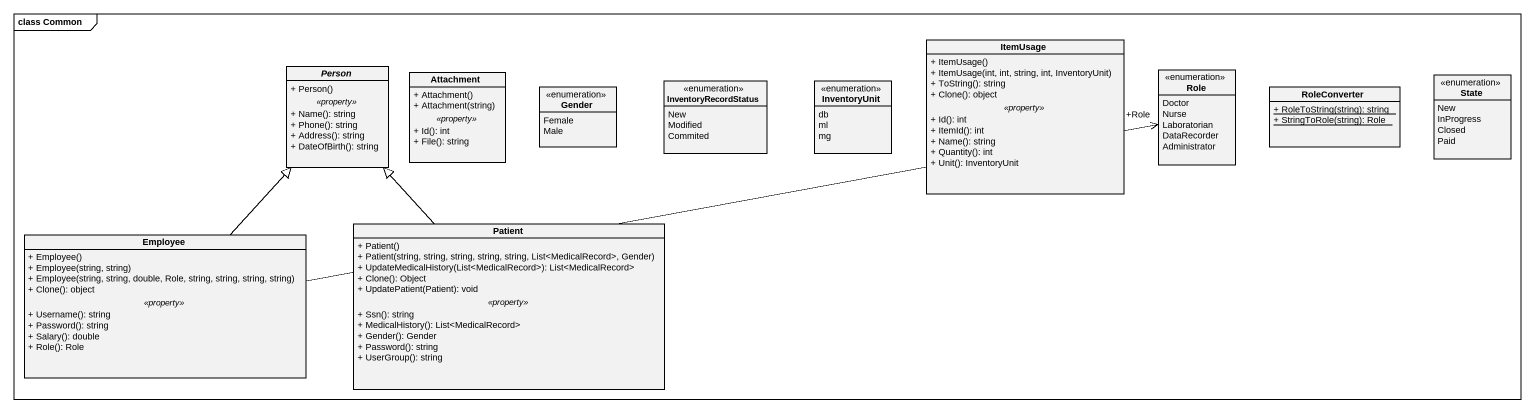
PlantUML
@startuml
mainframe class Common
hide circle
hide empty members
skinparam classAttributeIconSize 0
abstract class "Person" as Person_ {
  + Person()
  .. <<property>> ..
  + Name(): string
  + Phone(): string
  + Address(): string
  + DateOfBirth(): string
}
class ItemUsage {
  + ItemUsage()
  + ItemUsage(int, int, string, int, InventoryUnit)
  + ToString(): string
  + Clone(): object
  .. <<property>> ..
  + Id(): int
  + ItemId(): int
  + Name(): string
  + Quantity(): int
  + Unit(): InventoryUnit
}
enum Role {
  Doctor
  Nurse
  Laboratorian
  DataRecorder
  Administrator
}
class Attachment {
  + Attachment()
  + Attachment(string)
  .. <<property>> ..
  + Id(): int
  + File(): string
}
enum Gender {
  Female
  Male
}
enum InventoryRecordStatus {
  New
  Modified
  Commited
}
enum InventoryUnit {
  db
  ml
  mg
}
class RoleConverter {
  {static} + RoleToString(string): string
  {static} + StringToRole(string): Role
}
enum "State" as State_ {
  New
  InProgress
  Closed
  Paid
}
class Patient {
  + Patient()
  + Patient(string, string, string, string, string, List<MedicalRecord>, Gender)
  + UpdateMedicalHistory(List<MedicalRecord>): List<MedicalRecord>
  + Clone(): Object
  + UpdatePatient(Patient): void
  .. <<property>> ..
  + Ssn(): string
  + MedicalHistory(): List<MedicalRecord>
  + Gender(): Gender
  + Password(): string
  + UserGroup(): string
}
class Employee {
  + Employee()
  + Employee(string, string)
  + Employee(string, string, double, Role, string, string, string, string)
  + Clone(): object
  .. <<property>> ..
  + Username(): string
  + Password(): string
  + Salary(): double
  + Role(): Role
}
Patient -up-|> Person_
Employee -up-|> Person_
Employee -right-> "+Role" Role
@enduml
